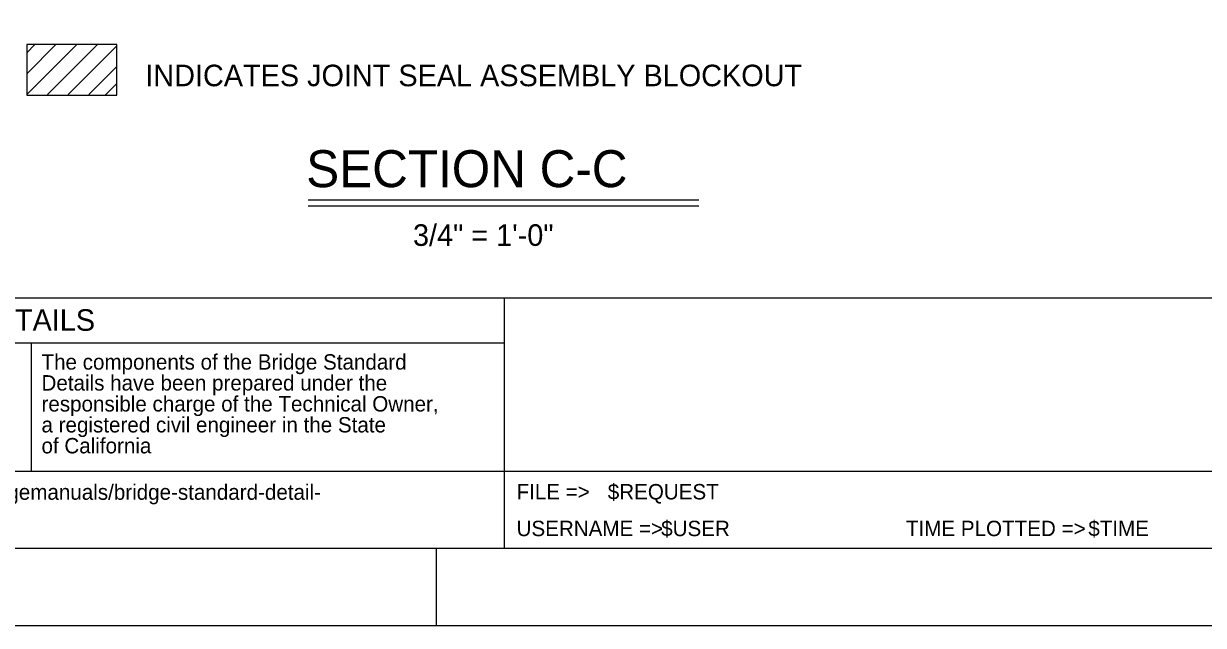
# Model space of a CAD drawing. Extents: x 0 to 2.83, y 0 to 1.83.
# Drawn here: x 0.402 to 1.04, y 0 to 0.326 of the extents above; entities that cross this region are included whole.
import ezdxf

# ---------------------------------------------------------------- set-up
doc = ezdxf.new("R2010")
doc.units = 0
for name, color, linetype in [('10 Sheet Format', 7, 'Continuous'), ('210 Border', 7, 'Continuous'), ('212 Leaders and Dim Lines', 7, 'Continuous'), ('214 Text and Titles', 7, 'Continuous'), ('241 Concrete', 7, 'Continuous')]:
    doc.layers.add(name, color=color, linetype=linetype)

msp = doc.modelspace()

# ---------------------------------------------------------------- linework, layer by layer
at = {"layer": '10 Sheet Format'}
msp.add_lwpolyline([(0, 0), (2.83333, 0), (2.83333, 1.83333), (0, 1.83333)], close=True, dxfattribs=at)
at = {"layer": '210 Border'}
for p, q in [((2.79167, 0.17708), (0.08333, 0.17708)), ((0.66181, 0.17708), (0.66181, 0.04167)), ((0.66181, 0.15274), (0.08333, 0.15274)), ((0.40582, 0.15274), (0.40582, 0.08333)), ((2.79167, 0.08333), (0.08333, 0.08333)), ((2.79167, 0.04167), (0.08333, 0.04167)), ((0.625, 0.04167), (0.625, 0))]:
    msp.add_line(p, q, dxfattribs=at)
at = {"layer": '214 Text and Titles'}
for p, q in [((0.55566, 0.23039), (0.76701, 0.23039)), ((0.55566, 0.22714), (0.76701, 0.22714))]:
    msp.add_line(p, q, dxfattribs=at)
at = {"layer": '241 Concrete'}
for p, q in [((0.40346, 0.31003), (0.40781, 0.31438)), ((0.40352, 0.29884), (0.41906, 0.31438)), ((0.40384, 0.28772), (0.43049, 0.31438)), ((0.41464, 0.28741), (0.44161, 0.31438)), ((0.42575, 0.28741), (0.45206, 0.31371)), ((0.43687, 0.28741), (0.45206, 0.3026)), ((0.44574, 0.28707), (0.45206, 0.29338))]:
    msp.add_line(p, q, dxfattribs=at)
msp.add_lwpolyline([(0.40346, 0.31438), (0.40346, 0.28707), (0.45206, 0.28707), (0.45206, 0.31438)], close=True, dxfattribs=at)

# ---------------------------------------------------------------- texts
at = {"layer": '10 Sheet Format'}
for s, height, p in [('Refer to:  http://www.dot.ca.gov/hq/esc/techpubs/manual/bridgemanuals/bridge-standard-detail-', 0.0083333, (0.09183, 0.068)), ('$REQUEST', 0.008333, (0.71782, 0.0682)), ('FILE =>', 0.008333, (0.66845, 0.0682)), ('USERNAME =>', 0.0083333, (0.66845, 0.04833)), ('$USER', 0.008333, (0.74672, 0.04833)), ('TIME PLOTTED =>', 0.0083333, (0.87919, 0.04833)), ('$TIME', 0.008333, (0.97789, 0.04833))]:
    msp.add_text(s, height=height, dxfattribs=at).set_placement(p)
at = {"layer": '210 Border'}
for s, height, p in [('BRIDGE STANDARD DETAILS', 0.0116668, (0.22099, 0.15948)), ('The components of the Bridge Standard', 0.0083333, (0.41133, 0.13846)), ('Details have been prepared under the', 0.0083333, (0.41133, 0.12713)), ('responsible charge of the Technical Owner,', 0.0083333, (0.41133, 0.11579)), ('a registered civil engineer in the State', 0.0083333, (0.41133, 0.10445)), ('of California', 0.0083333, (0.41133, 0.09312))]:
    msp.add_text(s, height=height, dxfattribs=at).set_placement(p)
at = {"layer": '212 Leaders and Dim Lines'}
for s, p in [('INDICATES JOINT SEAL ASSEMBLY BLOCKOUT', (0.46754, 0.29187)), ('3/4" = 1\'-0"', (0.6124, 0.20545))]:
    msp.add_text(s, height=0.0116667, dxfattribs=at).set_placement(p)
at = {"layer": '214 Text and Titles'}
msp.add_text('SECTION C-C', height=0.0200026, dxfattribs=at).set_placement((0.55461, 0.23723))

doc.saveas('drawing.dxf')
